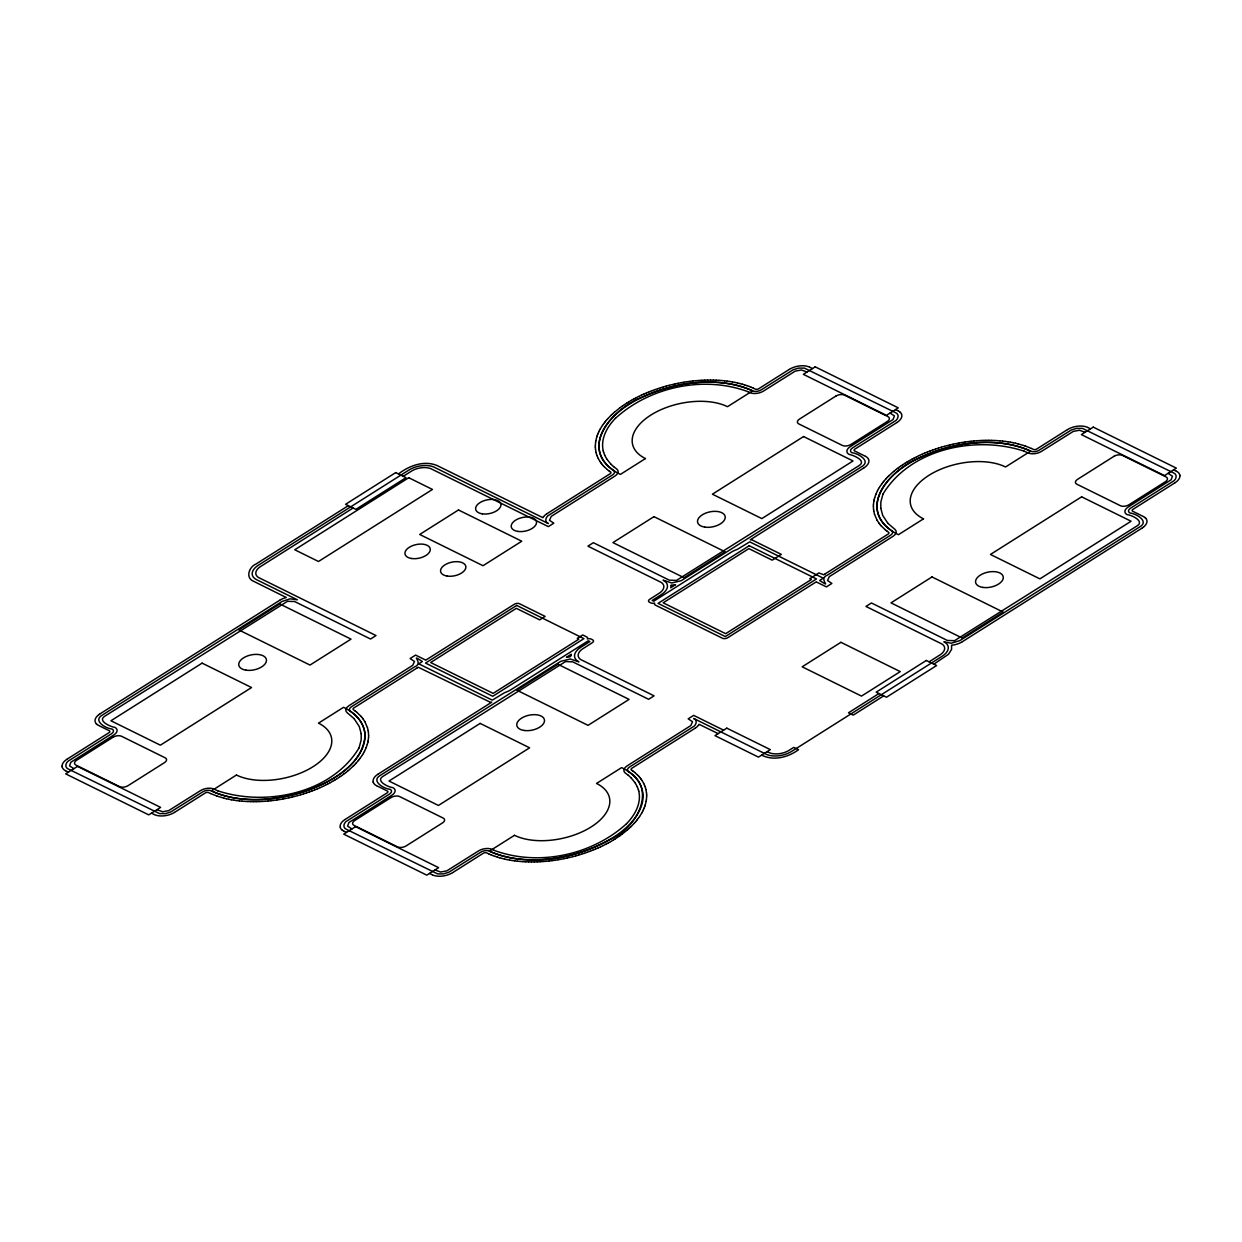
<?xml version="1.0" encoding="UTF-8"?>
<svg xmlns="http://www.w3.org/2000/svg" width="1242" height="1242" viewBox="0 0 1242 1242"><rect width="100%" height="100%" fill="white"/><g stroke="black" fill="none" stroke-linecap="round" stroke-linejoin="round"><path stroke-width="1.5" d="M62.1 766.05L62.116 765.615A9.796 5.294 -12 0 1 62.162 765.243L62.255 764.808A9.796 5.294 -12 0 1 62.364 764.435L62.535 763.985A9.796 5.294 -12 0 1 62.705 763.613L62.938 763.178A9.796 5.294 -12 0 1 63.171 762.805L63.482 762.355A9.796 5.294 -12 0 1 63.777 761.998L64.149 761.563A9.796 5.294 -12 0 1 64.506 761.206L64.941 760.787A9.796 5.294 -12 0 1 65.345 760.446L65.842 760.042A9.796 5.294 -12 0 1 66.292 759.716L66.897 759.297M368.548 737.422L368.61 735.885M595.337 445.847L595.555 442.618M646.663 796.153L646.445 799.382M873.39 506.115L873.452 504.578M1179.9 475.95L1179.884 476.385A9.796 5.294 -12 0 1 1179.838 476.757L1179.745 477.192A9.796 5.294 -12 0 1 1179.636 477.565L1179.465 478.015A9.796 5.294 -12 0 1 1179.295 478.387L1179.062 478.822A9.796 5.294 -12 0 1 1178.829 479.195L1178.518 479.645A9.796 5.294 -12 0 1 1178.223 480.002L1177.851 480.437A9.796 5.294 -12 0 1 1177.494 480.794L1177.059 481.213A9.796 5.294 -12 0 1 1176.655 481.554L1176.158 481.958A9.796 5.294 -12 0 1 1175.708 482.284L1175.103 482.703M368.548 737.546L368.144 740.806M873.452 504.454L873.856 501.194M595.57 442.494L595.818 440.926M646.182 801.074L646.43 799.506M367.787 742.514L368.113 740.931M595.834 440.801L596.61 437.51M646.166 801.199L645.39 804.49M873.887 501.069L874.213 499.486M367.337 744.222L367.756 742.638M874.244 499.362L874.663 497.778M367.306 744.346L366.142 747.653M596.657 437.386L597.169 435.787M644.831 806.213L645.343 804.614M874.694 497.654L875.858 494.347M359.078 747.808L361.158 739.968L361.22 733.851M597.2 435.663L597.806 434.079M644.194 807.921L644.8 806.337M882.922 494.192L880.842 502.032L880.78 508.149M359.078 747.839C331.723 793.56 266.207 806.757 217.847 790.843M366.095 747.777L364.589 751.1M597.852 433.955L598.535 432.356M643.465 809.644L644.148 808.045M875.905 494.223L877.411 490.9M882.922 494.161C910.448 448.517 975.715 435.228 1024.153 451.157M598.597 432.232L599.374 430.632M642.626 811.368L643.403 809.768M363.658 752.807L364.511 751.224M599.436 430.508L600.29 428.909M641.71 813.091L642.564 811.492M877.489 490.776L878.342 489.193M362.648 754.531L363.58 752.931M600.367 428.785L602.417 425.494M641.633 813.215L639.583 816.506M878.42 489.069L879.352 487.469M362.571 754.655L360.335 757.93M879.429 487.345L881.665 484.07M602.494 425.369L603.612 423.801M638.388 818.199L639.506 816.631M603.705 423.677L604.901 422.109M359.047 759.623L360.242 758.055M881.758 483.945L882.953 482.377M637.099 819.891L638.295 818.323M604.994 421.985L606.267 420.417M357.68 761.299L358.954 759.747M883.046 482.253L884.32 480.701M635.733 821.583L637.006 820.015M606.375 420.308L607.726 418.756M543.732 516.486L544.105 516.051A9.796 5.294 -12 0 1 544.446 515.694L544.896 515.275A9.796 5.294 -12 0 1 545.285 514.933L545.797 514.53A9.796 5.294 -12 0 1 546.247 514.204L546.853 513.784M356.221 762.976L357.572 761.424M884.428 480.576L885.779 479.024M698.268 725.514L697.895 725.949A9.796 5.294 -12 0 1 697.554 726.306L697.104 726.725A9.796 5.294 -12 0 1 696.715 727.067L696.203 727.47A9.796 5.294 -12 0 1 695.753 727.796L695.147 728.216M634.274 823.244L635.625 821.692M607.85 418.632L610.909 415.465M615.458 418.29C607.183 426.72 600.414 438.705 603.239 450.846M354.669 764.622L356.112 763.085M885.888 478.915L887.331 477.378M626.542 823.71C634.817 815.28 641.586 803.295 638.761 791.154M634.15 823.368L631.091 826.535M615.473 418.275C650.047 386.728 703.966 375.286 747.995 391.696M353.054 766.252L354.56 764.746M887.44 477.254L888.946 475.748M626.527 823.725C591.968 855.272 538.034 866.73 494.005 850.304M611.017 415.356L612.617 413.85M352.93 766.376L349.561 769.466M889.07 475.624L892.439 472.534M629.383 828.15L630.983 826.644M612.741 413.741L614.402 412.251M627.598 829.749L629.259 828.259M614.526 412.142L620.208 407.609M347.698 771.049L349.421 769.59M892.579 472.41L894.302 470.951M627.474 829.858L621.792 834.391M98.289 715.113L98.786 714.724A9.796 5.294 -12 0 1 99.236 714.383L99.841 713.964M345.757 772.586L347.558 771.158M894.442 470.842L896.243 469.414M1143.711 526.887L1143.214 527.276A9.796 5.294 -12 0 1 1142.764 527.617L1142.159 528.036M343.739 774.123L345.602 772.71M896.398 469.29L898.261 467.877M620.363 407.5L622.289 406.103M341.659 775.613L343.599 774.232M898.401 467.768L900.341 466.387M619.711 835.897L621.637 834.5M622.444 405.994L624.447 404.644M417.11 667.948L417.716 667.528A9.796 5.294 -12 0 0 418.166 667.202L489.55 701.87A3.679 1.987 -12 0 0 491.677 702.227L378.142 774.092M339.501 777.088L341.503 775.722M377.894 774.247L377.289 774.666A9.796 5.294 -12 0 0 376.838 774.992L376.342 775.396A9.796 5.294 -12 0 0 375.938 775.738L375.488 776.157A9.796 5.294 -12 0 0 375.146 776.514L374.774 776.949A9.796 5.294 -12 0 0 374.479 777.306L374.168 777.756A9.796 5.294 -12 0 0 373.935 778.129L373.702 778.563A9.796 5.294 -12 0 0 373.531 778.936L373.361 779.386A9.796 5.294 -12 0 0 373.252 779.759L373.159 780.193A9.796 5.294 -12 0 0 373.112 780.566L373.097 781.001A9.796 5.294 -12 0 0 373.112 781.358L373.174 781.777M897.05 422.435L897.656 422.016A9.796 5.294 -12 0 0 898.106 421.69L898.618 421.286A9.796 5.294 -12 0 0 899.006 420.945L899.456 420.526A9.796 5.294 -12 0 0 899.798 420.169L900.171 419.734A9.796 5.294 -12 0 0 900.466 419.361L900.776 418.927A9.796 5.294 -12 0 0 901.009 418.554L901.257 418.104A9.796 5.294 -12 0 0 901.428 417.731L901.583 417.296A9.796 5.294 -12 0 0 901.692 416.908L901.785 416.474A9.796 5.294 -12 0 0 901.832 416.101L901.847 415.682A9.796 5.294 -12 0 0 901.832 415.309L901.77 414.89A9.796 5.294 -12 0 0 901.49 414.067M344.95 819.565L344.345 819.984A9.796 5.294 -12 0 0 343.894 820.31L343.382 820.714A9.796 5.294 -12 0 0 342.994 821.055L342.544 821.474A9.796 5.294 -12 0 0 342.202 821.831L341.829 822.266A9.796 5.294 -12 0 0 341.534 822.639L341.224 823.073A9.796 5.294 -12 0 0 340.991 823.446L340.743 823.896A9.796 5.294 -12 0 0 340.572 824.269L340.417 824.704A9.796 5.294 -12 0 0 340.308 825.092L340.215 825.526A9.796 5.294 -12 0 0 340.168 825.899L340.153 826.318A9.796 5.294 -12 0 0 340.168 826.691L340.23 827.11M864.106 467.753L864.711 467.334A9.796 5.294 -12 0 0 865.162 467.008L865.658 466.604A9.796 5.294 -12 0 0 866.062 466.262L866.512 465.843A9.796 5.294 -12 0 0 866.854 465.486L867.226 465.051A9.796 5.294 -12 0 0 867.521 464.694L867.832 464.244A9.796 5.294 -12 0 0 868.065 463.871L868.298 463.437A9.796 5.294 -12 0 0 868.468 463.064L868.639 462.614A9.796 5.294 -12 0 0 868.748 462.241L868.841 461.807A9.796 5.294 -12 0 0 868.888 461.434L868.903 460.999A9.796 5.294 -12 0 0 868.888 460.642L868.826 460.223A9.796 5.294 -12 0 0 868.546 459.385M900.497 466.278L902.499 464.912M824.89 574.052L824.284 574.472A9.796 5.294 -12 0 0 823.834 574.798L818.913 572.935L809.784 578.71L811.368 579.486L725.67 633.668L663.166 602.805L748.864 548.622L772.213 560.158L781.327 554.382L752.45 540.13A3.679 1.987 -12 0 0 750.323 539.773L863.858 467.908M617.553 837.356L619.556 836.006M624.602 404.535L626.667 403.2M337.296 778.532L339.345 777.197M902.655 464.803L904.704 463.468M615.333 838.8L617.398 837.465M348.35 505.649L256.038 564.008C248.99 566.864 245.047 578.104 253.865 581.411L286.25 597.511A9.796 5.294 -12 0 0 285.613 597.681L284.868 597.914A9.796 5.294 -12 0 0 284.247 598.116L283.533 598.38A9.796 5.294 -12 0 0 282.943 598.613L282.245 598.908A9.796 5.294 -12 0 0 281.686 599.172L281.034 599.498A9.796 5.294 -12 0 0 280.506 599.793L279.838 600.181M398.496 473.947C409.099 465.734 424.05 460.052 437.122 465.564L542.894 517.666A9.796 5.294 -12 0 1 543.53 516.75M353.101 507.994L259.764 567.051A14.702 7.949 -12 0 0 258.46 577.468L376.031 635.562L370.566 639.025L294.649 601.547L287.476 601.314L104.871 716.137C96.628 721.059 111.811 727.222 114.854 727.331A9.812 5.294 -12 0 1 113.907 734.922L70.903 762.2L69.536 765.833L73.883 768.689M403.246 476.291L412.344 470.594A14.702 7.949 -12 0 1 430.663 468.591L548.359 526.624L553.823 523.177L549.492 520.32L551.231 516.393L614.961 476.059A9.812 5.31 -12 0 0 616.87 469.103L613.61 466.635M100.09 713.808L279.59 600.336M67.146 759.141L109.187 732.547A2.453 1.32 -12 0 0 109.405 730.808L98.63 725.483M547.085 513.629L610.241 473.683A2.453 1.32 -12 0 0 610.614 472.053L610.427 471.913M789.213 369.464L758.536 388.855A2.453 1.32 -12 0 1 755.478 389.181L753.397 388.203M174.749 812.252L205.427 792.877A2.453 1.32 -12 0 1 208.47 792.536L210.55 793.514M416.862 668.103L353.706 708.033A2.453 1.32 -12 0 0 353.349 709.663L355.057 710.921M896.817 422.59L854.76 449.185A2.453 1.32 -12 0 0 854.543 450.924L865.317 456.249M345.183 819.409L387.24 792.815A2.453 1.32 -12 0 0 387.457 791.076L376.683 785.751M825.138 573.897L888.294 533.967A2.453 1.32 -12 0 0 888.651 532.337L886.943 531.079M1067.251 429.748L1036.573 449.123A2.453 1.32 -12 0 1 1033.53 449.464L1031.45 448.486M452.787 872.536L483.464 853.145A2.453 1.32 -12 0 1 486.522 852.819L488.603 853.797M694.915 728.371L631.759 768.317A2.453 1.32 -12 0 0 631.386 769.947L631.573 770.087M1174.854 482.859L1132.813 509.453A2.453 1.32 -12 0 0 1132.595 511.192L1143.37 516.517M878.948 693.533L848.503 712.784L853.254 715.128L883.699 695.877M929.094 661.831L940.706 654.441A14.702 7.949 -12 0 0 941.995 644.039L865.969 606.438L871.434 602.975L947.351 640.453L954.524 640.686L1137.129 525.863C1145.14 521.112 1130.655 514.669 1127.146 514.669A9.812 5.294 -12 0 1 1128.093 507.078L1171.097 479.8L1172.495 476.229L1168.117 473.311M962.41 641.664L1141.91 528.192M933.844 664.175L948.484 654.27L951.574 649.411L951.589 645.235L952.94 645.064A9.796 5.294 -12 0 0 953.577 644.971L954.353 644.815A9.796 5.294 -12 0 0 955.005 644.676L955.75 644.489A9.796 5.294 -12 0 0 956.387 644.319L957.132 644.086A9.796 5.294 -12 0 0 957.753 643.884L958.467 643.62A9.796 5.294 -12 0 0 959.057 643.387L959.756 643.092A9.796 5.294 -12 0 0 960.314 642.828L960.966 642.502A9.796 5.294 -12 0 0 961.494 642.207L962.162 641.819M626.822 403.091L628.949 401.787M335.014 779.945L337.125 778.641M904.875 463.359L906.986 462.055M613.051 840.213L615.178 838.909M629.12 401.678L631.293 400.405M789.462 369.324L790.129 368.921A9.796 5.294 -12 0 1 790.657 368.641L791.309 368.315A9.796 5.294 -12 0 1 791.868 368.051L792.551 367.756A9.796 5.294 -12 0 1 793.157 367.523L793.871 367.259A9.796 5.294 -12 0 1 794.492 367.042L795.237 366.825A9.796 5.294 -12 0 1 795.858 366.654L796.619 366.452A9.796 5.294 -12 0 1 797.271 366.312L798.032 366.173A9.796 5.294 -12 0 1 798.684 366.064L799.46 365.955A9.796 5.294 -12 0 1 800.112 365.893L800.873 365.831A9.796 5.294 -12 0 1 801.509 365.785L802.27 365.769A9.796 5.294 -12 0 1 802.891 365.769L803.621 365.8A9.796 5.294 -12 0 1 804.226 365.831L804.94 365.909A9.796 5.294 -12 0 1 805.515 365.986L806.198 366.095A9.796 5.294 -12 0 1 806.741 366.204L807.378 366.359A9.796 5.294 -12 0 1 807.89 366.499L808.48 366.7A9.796 5.294 -12 0 1 808.946 366.871L809.536 367.135M174.485 812.408L173.833 812.796A9.796 5.294 -12 0 1 173.29 813.091L172.654 813.417A9.796 5.294 -12 0 1 172.079 813.681L171.396 813.976A9.796 5.294 -12 0 1 170.806 814.209L170.076 814.473A9.796 5.294 -12 0 1 169.471 814.674L168.726 814.907A9.796 5.294 -12 0 1 168.089 815.078L167.328 815.264A9.796 5.294 -12 0 1 166.676 815.404L165.916 815.559A9.796 5.294 -12 0 1 165.264 815.668L164.487 815.761A9.796 5.294 -12 0 1 163.851 815.839L163.075 815.901A9.796 5.294 -12 0 1 162.438 815.932L161.693 815.947A9.796 5.294 -12 0 1 161.056 815.947L160.327 815.932A9.796 5.294 -12 0 1 159.721 815.885L159.007 815.823A9.796 5.294 -12 0 1 158.433 815.746L157.765 815.637A9.796 5.294 -12 0 1 157.206 815.528L156.585 815.373A9.796 5.294 -12 0 1 156.057 815.218L155.483 815.031A9.796 5.294 -12 0 1 155.002 814.845L154.427 814.597M332.67 781.311L334.843 780.038M907.157 461.962L909.33 460.689M1067.515 429.592L1068.167 429.204A9.796 5.294 -12 0 1 1068.71 428.909L1069.346 428.583A9.796 5.294 -12 0 1 1069.921 428.319L1070.604 428.024A9.796 5.294 -12 0 1 1071.194 427.791L1071.924 427.527A9.796 5.294 -12 0 1 1072.529 427.326L1073.274 427.093A9.796 5.294 -12 0 1 1073.911 426.922L1074.672 426.736A9.796 5.294 -12 0 1 1075.324 426.596L1076.084 426.441A9.796 5.294 -12 0 1 1076.736 426.332L1077.513 426.239A9.796 5.294 -12 0 1 1078.149 426.161L1078.925 426.099A9.796 5.294 -12 0 1 1079.562 426.068L1080.307 426.053A9.796 5.294 -12 0 1 1080.944 426.053L1081.673 426.068A9.796 5.294 -12 0 1 1082.279 426.115L1082.993 426.177A9.796 5.294 -12 0 1 1083.567 426.254L1084.235 426.363A9.796 5.294 -12 0 1 1084.794 426.472L1085.415 426.627A9.796 5.294 -12 0 1 1085.943 426.782L1086.517 426.969A9.796 5.294 -12 0 1 1086.998 427.155L1087.573 427.403M452.538 872.676L451.871 873.079A9.796 5.294 -12 0 1 451.343 873.359L450.691 873.685A9.796 5.294 -12 0 1 450.132 873.949L449.449 874.244A9.796 5.294 -12 0 1 448.843 874.477L448.129 874.741A9.796 5.294 -12 0 1 447.508 874.958L446.763 875.175A9.796 5.294 -12 0 1 446.142 875.346L445.381 875.548A9.796 5.294 -12 0 1 444.729 875.688L443.968 875.827A9.796 5.294 -12 0 1 443.316 875.936L442.54 876.045A9.796 5.294 -12 0 1 441.888 876.107L441.127 876.169A9.796 5.294 -12 0 1 440.491 876.215L439.73 876.231A9.796 5.294 -12 0 1 439.109 876.231L438.379 876.2A9.796 5.294 -12 0 1 437.774 876.169L437.06 876.091A9.796 5.294 -12 0 1 436.485 876.014L435.802 875.905A9.796 5.294 -12 0 1 435.259 875.796L434.622 875.641A9.796 5.294 -12 0 1 434.11 875.501L433.52 875.299A9.796 5.294 -12 0 1 433.054 875.129L432.464 874.865M610.707 841.595L612.88 840.322M631.464 400.312L633.684 399.07M330.263 782.662L332.483 781.42M909.517 460.58L911.737 459.338M608.316 842.93L610.536 841.688M633.87 398.977L636.152 397.766M911.923 459.245L914.205 458.034M327.795 783.966L330.077 782.755M605.848 844.234L608.13 843.023M636.339 397.673L638.667 396.493M914.376 457.941L916.705 456.777M325.295 785.223L327.624 784.059M603.333 845.507L605.661 844.327M638.854 396.4L641.229 395.267M916.891 456.683L919.282 455.535M322.718 786.465L325.109 785.317M600.771 846.733L603.146 845.6M641.415 395.173L643.837 394.071M919.468 455.457L921.89 454.355M320.11 787.645L322.532 786.543M598.163 847.929L600.585 846.827M644.039 393.993L646.492 392.922M922.076 454.262L924.545 453.206M317.455 788.794L319.924 787.738M595.508 849.078L597.961 848.007M646.694 392.845L649.193 391.82M924.747 453.113L927.246 452.088M314.754 789.912L317.253 788.887M592.807 850.18L595.306 849.155M649.395 391.742L651.941 390.764M927.448 452.01L929.994 451.032M312.006 790.968L314.552 789.99M590.059 851.236L592.605 850.258M652.143 390.687L654.72 389.74M930.196 450.955L932.773 450.023M309.227 791.977L311.804 791.045M587.28 852.26L589.857 851.313M654.922 389.662L657.53 388.777M932.975 449.946L935.583 449.045M306.417 792.955L309.025 792.054M584.47 853.223L587.078 852.338M657.732 388.699L660.371 387.846M935.785 448.983L938.424 448.114M303.576 793.886L306.215 793.017M581.629 854.154L584.268 853.301M660.589 387.783L663.244 386.976M938.626 448.052L941.296 447.244M300.704 794.756L303.374 793.948M578.756 855.024L581.411 854.217M663.461 386.914L666.147 386.138M941.498 447.182L944.184 446.421M297.816 795.579L300.502 794.818M575.853 855.862L578.539 855.086M666.349 386.076L669.065 385.362M944.401 446.359L947.103 445.645M294.897 796.355L297.599 795.641M572.935 856.638L575.651 855.924M669.267 385.315L672 384.632M947.32 445.583L950.037 444.915M291.963 797.085L294.68 796.417M570 857.368L572.733 856.685M672.217 384.585L674.949 383.964M950.254 444.853L953.002 444.232M288.998 797.768L291.746 797.147M567.051 858.036L569.783 857.415M675.167 383.918L677.915 383.343M953.204 444.186L955.952 443.611M286.048 798.389L288.796 797.814M564.085 858.657L566.833 858.082M678.132 383.297L680.88 382.769M956.169 443.565L958.933 443.037M283.067 798.963L285.831 798.435M561.12 859.231L563.868 858.703M681.097 382.722L683.861 382.257M959.15 443.006L961.913 442.525M280.087 799.475L282.85 798.994M558.139 859.743L560.903 859.278M684.078 382.21L686.842 381.791M962.131 442.494L964.894 442.059M277.106 799.941L279.869 799.506M555.158 860.209L557.922 859.79M687.059 381.76L689.822 381.372M965.112 442.028L967.875 441.655M274.125 800.345L276.888 799.972M552.178 860.628L554.941 860.24M690.04 381.356L692.803 381.015M968.092 441.624L970.856 441.298M271.144 800.702L273.908 800.376M549.197 860.985L551.96 860.644M693.02 380.999L695.784 380.72M971.073 441.267L973.821 441.003M268.179 800.997L270.927 800.733M546.216 861.28L548.98 861.001M696.001 380.704L698.734 380.487M974.038 440.972L976.786 440.755M265.214 801.245L267.962 801.028M543.266 861.513L545.999 861.296M698.951 380.471L701.683 380.285M977.004 440.739L979.736 440.568M262.264 801.432L264.996 801.261M540.317 861.715L543.049 861.529M701.901 380.285L704.618 380.161M979.954 440.553L982.67 440.429M259.33 801.571L262.046 801.447M537.382 861.839L540.099 861.715M704.835 380.161L707.536 380.083M982.888 440.429L985.574 440.367M256.426 801.633L259.112 801.571M534.464 861.917L537.165 861.839M707.738 380.083L710.424 380.068M985.791 440.351L988.477 440.336M253.523 801.664L256.209 801.649M531.576 861.932L534.262 861.917M710.626 380.068L713.281 380.099M988.679 440.336L991.333 440.382M250.667 801.618L253.321 801.664M528.719 861.901L531.374 861.932M713.498 380.114L716.122 380.192M991.535 440.382L994.174 440.475M247.826 801.525L250.465 801.618M525.878 861.808L528.502 861.886M716.323 380.207L718.932 380.347M994.376 440.475L996.969 440.615M245.031 801.385L247.624 801.525M523.068 861.653L525.677 861.793M719.134 380.363L721.695 380.549M997.171 440.631L999.748 440.832M242.252 801.168L244.829 801.369M520.305 861.451L522.866 861.638M721.897 380.564L724.428 380.813M999.95 440.848L1002.48 441.081M239.52 800.919L242.05 801.152M517.572 861.187L520.103 861.436M724.629 380.828L727.113 381.139M1002.667 441.112L1005.166 441.407M236.834 800.593L239.333 800.888M514.887 860.861L517.371 861.172M727.315 381.154L729.768 381.496M1005.368 441.438L1007.821 441.779M234.179 800.221L236.632 800.562M512.232 860.504L514.685 860.846M729.954 381.527L732.361 381.931M1008.007 441.81L1010.414 442.199M231.586 799.801L233.993 800.19M509.639 860.069L512.046 860.473M732.563 381.962L734.922 382.412M1010.6 442.245L1012.96 442.68M229.04 799.32L231.4 799.755M507.078 859.588L509.437 860.038M735.109 382.443L737.422 382.94M1013.146 442.726L1015.475 443.223M226.525 798.777L228.854 799.274M504.578 859.06L506.891 859.557M1015.646 443.254L1017.912 443.813M737.593 382.986L739.859 383.53M502.141 858.47L504.407 859.014M224.088 798.187L226.355 798.746M1018.083 443.86L1024.898 445.878M740.046 383.576L742.25 384.182M499.75 857.818L501.954 858.424M223.917 798.14L217.102 796.122M742.421 384.228L744.579 384.865M497.421 857.135L499.579 857.772M744.75 384.927L746.846 385.61M495.154 856.39L497.25 857.073M1025.054 445.94L1031.295 448.409M747.016 385.672L749.05 386.402M492.95 855.598L494.984 856.328M216.946 796.06L210.705 793.591M749.205 386.464L751.177 387.256M490.823 854.744L492.795 855.536M1024.169 451.172L1027.879 452.849M751.332 387.318L753.257 388.141M488.743 853.859L490.668 854.682M217.831 790.828L214.121 789.151M1027.895 452.849L1028.019 452.911A9.812 5.294 -12 0 0 1041.386 451.451L1073.274 431.409L1079.453 430.244L1085.042 432.309M213.981 789.089L214.105 789.151A9.812 5.294 -12 0 0 200.614 790.549L168.726 810.591L162.655 811.756L156.958 809.691M748.026 391.711L749.966 392.627A9.812 5.294 -12 0 0 763.333 391.168L795.222 371.125L801.401 369.976L807.005 372.026M493.974 850.289L492.034 849.373A9.812 5.294 -12 0 0 478.667 850.832L446.778 870.875L440.6 872.024L434.995 869.974M1087.79 427.496L1090.523 428.847M1173.597 469.864L1176.314 471.199M809.753 367.228L812.47 368.579M895.544 409.581L898.261 410.931M890.079 413.043L894.411 415.899L893.06 419.517L850.056 446.81A9.812 5.294 -12 0 0 849.109 454.401C852.152 454.805 867.242 460.44 859.122 465.564L676.471 580.418L669.298 580.169L593.381 542.707L587.916 546.154L661.179 582.389A14.702 7.949 -12 0 1 659.89 592.791L649.752 599.265A3.679 1.987 -12 0 0 649.38 602.168L650.963 602.944A3.679 1.987 -12 0 0 654.503 603.069L654.674 603.146A3.679 1.987 -12 0 0 655.326 605.087L722.565 638.295A3.679 1.987 -12 0 0 727.672 637.736L816.336 581.799A3.679 1.987 -12 0 0 816.91 582.219L826.411 586.907L831.876 583.445L827.514 580.526L829.283 576.661L892.998 536.342A9.812 5.31 -12 0 0 894.923 529.371L887.937 523.363M723.62 730.172L693.641 715.376L688.177 718.823L692.539 721.742L690.769 725.607L627.039 765.941A9.812 5.31 -12 0 0 625.13 772.897L628.39 775.365M767.137 751.643L769.792 752.9A14.702 7.949 -12 0 0 788.127 750.898L793.809 747.358L798.544 749.702C788.282 757.278 773.533 761.253 761.657 755.105M718.155 733.618L699.106 724.334A9.796 5.294 -12 0 1 698.47 725.25M351.921 828.957L347.589 826.101L348.94 822.483L391.944 795.191A9.812 5.294 -12 0 0 392.891 787.599C389.181 787.506 375.006 781.125 382.909 776.405L565.529 661.582L572.702 661.831L648.619 699.293L654.084 695.846L580.821 659.611A14.702 7.949 -12 0 1 582.11 649.209L592.248 642.735A3.679 1.987 -12 0 0 592.62 639.832L591.037 639.056A3.679 1.987 -12 0 0 587.497 638.931L587.326 638.854A3.679 1.987 -12 0 0 586.674 636.913L582.731 634.957L577.251 638.404L578.834 639.195L493.136 693.378L430.632 662.514L516.33 608.332L539.68 619.851L545.145 616.405L519.435 603.705A3.679 1.987 -12 0 0 514.328 604.264L425.664 660.201A3.679 1.987 -12 0 0 425.09 659.781L415.589 655.093L410.124 658.555L414.486 661.474L412.717 665.339L349.002 705.658A9.812 5.31 -12 0 0 347.077 712.629L354.063 718.637M343.739 831.069L346.456 832.419M429.53 873.421L432.247 874.772M65.686 770.801L68.403 772.136M151.477 813.153L154.21 814.504M1176.516 471.308L1177.043 471.603A9.796 5.294 -12 0 1 1177.416 471.836L1177.835 472.146A9.796 5.294 -12 0 1 1178.161 472.41L1178.503 472.736A9.796 5.294 -12 0 1 1178.767 473.031L1179.046 473.388A9.796 5.294 -12 0 1 1179.248 473.699L1179.465 474.087A9.796 5.294 -12 0 1 1179.605 474.413L1179.745 474.817A9.796 5.294 -12 0 1 1179.869 475.686L1179.822 475.174M1143.572 516.641L1144.099 516.92A9.796 5.294 -12 0 1 1144.472 517.169L1144.891 517.464A9.796 5.294 -12 0 1 1145.605 518.147L1145.202 517.728M898.478 411.04L898.991 411.335A9.796 5.294 -12 0 1 899.86 411.956M865.534 456.357L866.047 456.652A9.796 5.294 -12 0 1 866.419 456.885L866.838 457.196A9.796 5.294 -12 0 1 867.164 457.46L867.506 457.786A9.796 5.294 -12 0 1 867.77 458.081L868.049 458.438A9.796 5.294 -12 0 1 868.267 458.748L868.468 459.136M376.466 785.643L375.953 785.348A9.796 5.294 -12 0 1 375.581 785.115L375.162 784.804A9.796 5.294 -12 0 1 374.836 784.54L374.494 784.214A9.796 5.294 -12 0 1 374.23 783.919L373.951 783.562A9.796 5.294 -12 0 1 373.733 783.252L373.531 782.864A9.796 5.294 -12 0 1 373.252 782.025L373.392 782.538M343.522 830.96L343.009 830.665A9.796 5.294 -12 0 1 342.14 830.044M98.428 725.359L97.901 725.08A9.796 5.294 -12 0 1 97.528 724.831L97.109 724.536A9.796 5.294 -12 0 1 96.395 723.853L96.798 724.272M65.484 770.692L64.957 770.397A9.796 5.294 -12 0 1 64.584 770.164L64.165 769.854A9.796 5.294 -12 0 1 63.839 769.59L63.497 769.264A9.796 5.294 -12 0 1 63.233 768.969L62.954 768.612A9.796 5.294 -12 0 1 62.752 768.301L62.535 767.913A9.796 5.294 -12 0 1 62.395 767.587L62.255 767.183A9.796 5.294 -12 0 1 62.131 766.314L62.178 766.826M610.381 471.882L608.89 470.811M631.588 770.087L633.11 771.189M885.406 529.884L886.819 531.002M607.369 469.6L608.782 470.718M633.218 771.282L634.631 772.4M355.181 710.998L356.594 712.116M885.313 529.791L881.354 526.034M613.595 466.619L611.048 464.306M607.26 469.523L604.575 467.085M634.74 772.477L637.425 774.915M628.405 775.381L630.952 777.694M356.687 712.209L360.646 715.966M900.108 412.142L900.45 412.468A9.796 5.294 -12 0 1 900.729 412.763L901.009 413.12A9.796 5.294 -12 0 1 901.211 413.431L901.413 413.819M341.892 829.858L341.55 829.532A9.796 5.294 -12 0 1 341.271 829.237L340.991 828.88A9.796 5.294 -12 0 1 340.789 828.569L340.587 828.181A9.796 5.294 -12 0 1 340.308 827.358M611.033 464.291L606.903 459.261M603.317 465.766L604.481 466.992M637.519 775.008L638.683 776.234M630.967 777.709L635.097 782.739M887.921 523.348L882.72 515.446L880.78 508.18M880.19 524.683L881.277 525.94M602.137 464.415L603.224 465.672M638.776 776.328L639.863 777.585M360.723 716.06L361.81 717.317M354.079 718.652L359.28 726.554L361.22 733.82M1145.823 518.364L1146.102 518.721A9.796 5.294 -12 0 1 1146.304 519.032L1146.521 519.404A9.796 5.294 -12 0 1 1146.661 519.746L1146.801 520.15A9.796 5.294 -12 0 1 1146.878 520.491L1146.94 520.91A9.796 5.294 -12 0 1 1146.956 521.267L1146.94 521.702A9.796 5.294 -12 0 1 1146.894 522.075L1146.801 522.509A9.796 5.294 -12 0 1 1146.692 522.882L1146.521 523.332A9.796 5.294 -12 0 1 1146.35 523.705L1146.118 524.155A9.796 5.294 -12 0 1 1145.885 524.528L1145.574 524.962A9.796 5.294 -12 0 1 1145.279 525.335L1144.907 525.754A9.796 5.294 -12 0 1 1143.991 526.624M879.103 523.301L880.097 524.59M601.05 463.018L602.06 464.306M639.94 777.694L640.95 778.982M361.903 717.41L362.897 718.699M96.177 723.636L95.898 723.279A9.796 5.294 -12 0 1 95.696 722.968L95.479 722.596A9.796 5.294 -12 0 1 95.339 722.254L95.199 721.85A9.796 5.294 -12 0 1 95.122 721.509L95.06 721.09A9.796 5.294 -12 0 1 95.044 720.733L95.06 720.298A9.796 5.294 -12 0 1 95.106 719.925L95.199 719.491A9.796 5.294 -12 0 1 95.308 719.118L95.479 718.668A9.796 5.294 -12 0 1 95.65 718.295L95.882 717.845A9.796 5.294 -12 0 1 96.115 717.472L96.426 717.038A9.796 5.294 -12 0 1 96.721 716.665L97.093 716.246A9.796 5.294 -12 0 1 98.009 715.376M879.026 523.192L877.209 520.429M600.057 461.605L600.973 462.924M641.027 779.076L641.943 780.395M362.975 718.808L364.791 721.571M606.888 459.245L604.683 455.177M599.995 461.496L598.349 458.671M642.005 780.504L643.651 783.329M635.112 782.755L637.317 786.823M877.147 520.32L874.539 514.343M364.853 721.68L367.461 727.657M597.635 457.165L598.287 458.562M643.713 783.438L644.365 784.835M604.668 455.162L603.628 452.321M597.014 455.628L597.588 457.056M644.412 784.944L644.986 786.372M637.332 786.838L638.372 789.679M596.502 454.075L596.983 455.519M645.017 786.481L645.498 787.925M874.508 514.235L873.794 511.161M603.239 450.862L603.628 452.305M596.067 452.492L596.455 453.951M645.545 788.049L645.933 789.508M638.372 789.695L638.761 791.138M367.492 727.765L368.206 730.839M596.051 452.367L595.508 449.262M645.949 789.633L646.492 792.738M873.561 509.546L873.763 511.036M368.237 730.964L368.439 732.454M873.545 509.422L873.39 506.239M646.508 792.862L646.632 794.383M595.368 447.617L595.492 449.138M368.455 732.578L368.61 735.761M646.632 794.492L646.663 796.029M595.337 445.971L595.368 447.508M364.993 736.32C361.826 766.252 330.419 782.165 305.128 791.263C275.119 800.779 240.824 804.164 211.404 790.89A6.132 3.307 -12 0 0 202.85 791.806L170.697 812.004L165.341 813.634L159.535 813.603L68.419 769.077C63.87 767.401 65.997 761.75 69.505 760.306L111.392 733.836A6.132 3.307 -12 0 0 111.997 728.992C105.803 728.604 92.312 720.608 102.465 714.988L282.074 601.438L290.054 598.815L297.397 599.824L256.597 579.688A18.397 9.936 -12 0 1 258.414 565.188L408.851 470.081A18.397 9.936 -12 0 1 434.389 467.287L548.374 523.565C543.903 521.888 545.89 516.222 549.461 514.793L612.461 474.972A6.132 3.307 -12 0 0 613.781 470.609C578.555 447.167 613.765 408.308 640.608 397.906C674.965 381.977 716.913 375.317 752.574 390.842A6.132 3.307 -12 0 0 761.098 389.91L793.25 369.728L798.606 368.098L804.412 368.113L895.529 412.655C900.015 414.316 898.013 419.998 894.442 421.411L852.555 447.896A6.132 3.307 -12 0 0 851.95 452.725C857.834 453.268 871.791 461.015 861.498 466.744L681.206 580.682L671.798 582.995L663.042 580.169A18.397 9.936 -12 0 1 661.241 594.67L652.128 600.429L653.696 601.221L731.196 552.224A18.397 9.936 -12 0 1 737.344 549.368L749.718 541.854L823.291 578.182L819.642 580.495C833.646 589.298 817.158 579.051 827.514 575.077L890.498 535.255A6.132 3.307 -12 0 0 891.554 530.676C856.716 507.093 892.004 468.576 918.661 458.189C953.018 442.245 994.966 435.6 1030.627 451.125A6.132 3.307 -12 0 0 1039.15 450.194L1071.303 429.996L1076.659 428.366L1082.465 428.397L1173.581 472.923C1177.99 474.537 1176.127 480.173 1172.603 481.617L1130.608 508.164A6.132 3.307 -12 0 0 1130.003 513.008C1135.825 513.505 1149.875 521.314 1139.535 527.012L959.926 640.562L951.186 643.247L943.858 641.803A18.397 9.936 -12 0 1 942.057 656.319L791.62 751.41A18.397 9.936 -12 0 1 766.066 754.205L693.626 718.435C698.035 720.065 696.172 725.685 692.648 727.129L629.539 767.028A6.132 3.307 -12 0 0 628.219 771.391C657.918 789.275 635.904 828.771 610.722 839.018C574.704 859.247 528.424 867.785 489.426 851.158A6.132 3.307 -12 0 0 480.902 852.09L448.75 872.272L443.394 873.902L437.588 873.887L346.471 829.346C341.985 827.684 343.987 822.002 347.558 820.589L389.445 794.104A6.132 3.307 -12 0 0 390.05 789.275C383.856 788.872 370.364 780.845 380.502 775.256L560.794 661.318L570.202 659.005L578.958 661.831A18.397 9.936 -12 0 1 580.759 647.33L589.872 641.571L588.304 640.779L510.804 689.776A18.397 9.936 -12 0 1 504.656 692.632L492.282 700.146L418.709 663.818L422.358 661.505C408.354 652.702 424.842 662.949 414.486 666.923L351.502 706.745A6.132 3.307 -12 0 0 350.446 711.324C358.721 716.836 365.241 726.058 364.993 736.32M570.947 655.652L569.938 656.925A9.796 5.294 -12 0 0 569.302 656.971L568.541 657.034A9.796 5.294 -12 0 0 567.889 657.096L567.113 657.204A9.796 5.294 -12 0 0 566.461 657.313L571.242 654.239L570.947 655.652M671.084 585.355L670.758 587.761L675.539 584.687A9.796 5.294 -12 0 1 674.887 584.796L674.111 584.904A9.796 5.294 -12 0 1 673.459 584.966L672.698 585.029A9.796 5.294 -12 0 1 672.062 585.075L671.084 585.355M395.732 472.581L345.587 504.283L355.864 509.36L406.01 477.658L395.732 472.581M408.727 477.72L294.758 549.771L318.495 561.493L432.464 489.441L408.727 477.72M279.823 603.985L238.79 629.911L310.003 665.06L351.02 639.133L279.823 603.985M202.104 663.135L110.926 720.764L160.373 745.184L251.552 687.54L202.104 663.135M458.469 509.965L419.718 534.464L483.014 565.715L521.764 541.217L458.469 509.965M113.069 737.22L76.6 760.275A6.132 3.307 -12 0 0 75.995 765.119L119.511 786.59A6.132 3.307 -12 0 0 128.035 785.674L164.503 762.619A6.132 3.307 -12 0 0 165.108 757.775L121.592 736.289A6.132 3.307 -12 0 0 113.069 737.22M77.516 766.376L65.671 773.875L148.745 814.876L160.606 807.393L77.516 766.376M645.452 458.562L620.379 474.413A88.896 48.019 -12 0 1 629.12 404.318A88.896 48.019 -12 0 1 752.574 390.842L727.502 406.693A55.176 29.808 -12 0 0 650.87 415.061A55.176 29.808 -12 0 0 645.452 458.562M815.202 366.84L803.357 374.339L886.431 415.34L898.277 407.857L815.202 366.84M236.446 775.024L211.404 790.89A88.896 48.019 -12 0 0 334.828 777.414A88.896 48.019 -12 0 0 343.568 707.303L318.495 723.154A55.176 29.808 -12 0 1 313.077 766.671A55.176 29.808 -12 0 1 236.446 775.024M835.913 396.058L799.444 419.113A6.132 3.307 -12 0 0 798.854 423.941L842.355 445.428A6.132 3.307 -12 0 0 850.879 444.496L887.347 421.442A6.132 3.307 -12 0 0 887.952 416.613L844.436 395.127A6.132 3.307 -12 0 0 835.913 396.058M653.96 516.656L612.927 542.599L684.14 577.747L725.157 551.805L653.96 516.656M516.688 605.428L425.525 663.073L492.763 696.281L583.942 638.636L516.688 605.428M803.574 436.547L712.396 494.192L761.843 518.597L853.021 460.953L803.574 436.547M557.86 664.253L516.843 690.195L588.04 725.344L629.073 699.401L557.86 664.253M749.236 545.719L658.058 603.364L725.312 636.572L816.475 578.927L749.236 545.719M480.157 723.403L388.979 781.047L438.426 805.453L529.604 747.808L480.157 723.403M391.121 797.504L354.653 820.558A6.132 3.307 -12 0 0 354.048 825.387L397.564 846.873A6.132 3.307 -12 0 0 406.087 845.942L442.556 822.887A6.132 3.307 -12 0 0 443.146 818.059L399.645 796.572A6.132 3.307 -12 0 0 391.121 797.504M355.569 826.66L343.724 834.143L426.798 875.16L438.643 867.661L355.569 826.66M923.505 518.846L898.432 534.697A88.896 48.019 -12 0 1 907.172 464.586A88.896 48.019 -12 0 1 1030.627 451.125L1005.554 466.976A55.176 29.808 -12 0 0 928.923 475.329A55.176 29.808 -12 0 0 923.505 518.846M1093.255 427.124L1081.394 434.607L1164.484 475.624L1176.329 468.125L1093.255 427.124M514.498 835.307L489.426 851.158A88.896 48.019 -12 0 0 612.88 837.682A88.896 48.019 -12 0 0 621.621 767.587L596.548 783.438A55.176 29.808 -12 0 1 591.13 826.939A55.176 29.808 -12 0 1 514.498 835.307M1113.965 456.326L1077.497 479.381A6.132 3.307 -12 0 0 1076.892 484.225L1120.408 505.711A6.132 3.307 -12 0 0 1128.931 504.78L1165.4 481.725A6.132 3.307 -12 0 0 1166.005 476.881L1122.489 455.41A6.132 3.307 -12 0 0 1113.965 456.326M931.997 576.94L890.98 602.867L962.177 638.015L1003.21 612.089L931.997 576.94M840.912 642.316L802.161 666.814L861.498 696.094L900.248 671.611L840.912 642.316M1081.627 496.816L990.448 554.46L1039.896 578.865L1131.074 521.236L1081.627 496.816M726.803 728.154L714.957 735.637L758.474 757.123L770.319 749.625L726.803 728.154M926.315 660.465L876.169 692.167L886.462 697.243L936.608 665.541L926.315 660.465M447.182 576.071A12.87 6.955 -12 0 0 465.874 566.88A12.87 6.955 -12 0 0 446.577 563.93A12.87 6.955 -12 0 0 447.182 576.071M517.836 531.405A12.87 6.955 -12 0 0 536.544 522.214A12.87 6.955 -12 0 0 517.231 519.265A12.87 6.955 -12 0 0 517.836 531.405M411.568 558.496A12.87 6.955 -12 0 0 430.275 549.306A12.87 6.955 -12 0 0 410.962 546.356A12.87 6.955 -12 0 0 411.568 558.496M482.238 513.831A12.87 6.955 -12 0 0 500.945 504.64A12.87 6.955 -12 0 0 481.632 501.69A12.87 6.955 -12 0 0 482.238 513.831M982.81 587.404A14.097 7.623 -12 0 0 1003.288 577.344A14.097 7.623 -12 0 0 982.143 574.099A14.097 7.623 -12 0 0 982.81 587.404M704.757 527.12A14.097 7.623 -12 0 0 725.235 517.06A14.097 7.623 -12 0 0 704.09 513.831A14.097 7.623 -12 0 0 704.757 527.12M524.031 730.451A14.097 7.623 -12 0 0 544.508 720.391A14.097 7.623 -12 0 0 523.363 717.146A14.097 7.623 -12 0 0 524.031 730.451M245.978 670.168A14.097 7.623 -12 0 0 266.471 660.107A14.097 7.623 -12 0 0 245.311 656.878A14.097 7.623 -12 0 0 245.978 670.168"/></g></svg>
